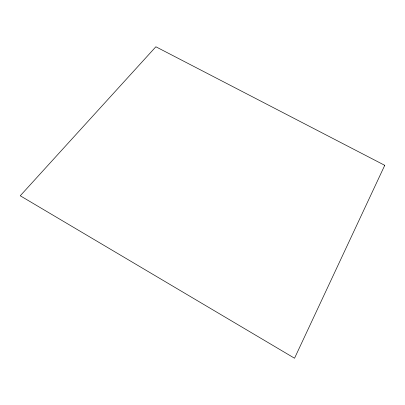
<?xml version="1.0" encoding="UTF-8"?>
<svg xmlns="http://www.w3.org/2000/svg" width="405" height="405" viewBox="0 0 405 405"><rect width="100%" height="100%" fill="white"/><g stroke="black" fill="none" stroke-linecap="round" stroke-linejoin="round"><path stroke-width="0.61" d="M384.75 165.326L294.541 358.228L20.25 195.772L155.869 46.772L384.75 165.326"/></g></svg>
